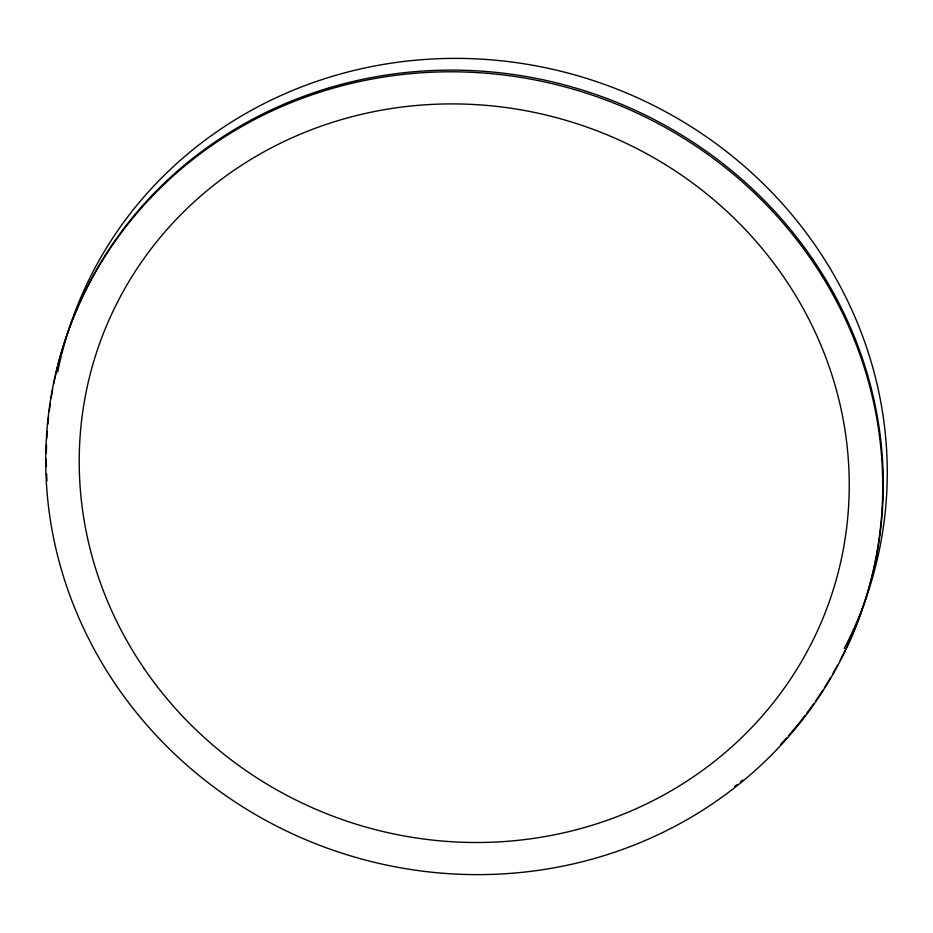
<?xml version="1.0" encoding="UTF-8"?>
<svg xmlns="http://www.w3.org/2000/svg" width="933" height="933" viewBox="0 0 933 933"><rect width="100%" height="100%" fill="white"/><g stroke="black" fill="none" stroke-linecap="round" stroke-linejoin="round"><path stroke-width="1.4" d="M837.577 665.264A420.655 399.149 18.7 0 1 832.644 674.104M830.452 677.871A420.655 399.149 18.7 0 1 824.364 687.808M822.789 690.268A420.655 399.149 18.7 0 1 815.465 701.219M813.786 703.622A420.655 399.149 18.7 0 1 806.882 713.104M805.121 715.436A420.655 399.149 18.7 0 1 788.443 735.787M786.507 737.968A420.655 399.149 18.7 0 1 780.641 744.406M742.668 780.035A420.655 399.149 18.7 0 1 740.405 781.877M736.988 784.606A420.655 399.149 18.7 0 1 734.679 786.414M46.942 480.985A420.655 399.149 18.7 0 1 46.592 473.731M46.382 466.453A420.655 399.149 18.7 0 1 46.3 459.164M46.335 453.31A420.655 399.149 18.7 0 1 46.568 444.528M46.825 438.685A420.655 399.149 18.7 0 1 47.28 431.373M47.875 424.072A420.655 399.149 18.7 0 1 48.598 416.806M49.286 411.01A420.655 399.149 18.7 0 1 50.265 403.791M51.14 398.053A420.655 399.149 18.7 0 1 52.621 389.493M53.706 383.825A420.655 399.149 18.7 0 1 597.587 95.108A420.655 399.149 18.7 0 1 840.283 660.179M57.683 372.092A420.655 399.149 18.7 0 1 601.563 83.375A420.655 399.149 18.7 0 1 844.248 648.447M144.265 668.728A387.008 367.217 18.7 0 0 809.669 646.767A387.008 367.217 18.7 0 0 438.755 104.123A387.008 367.217 18.7 0 0 144.265 668.728M116.438 685.732A420.655 399.149 18.7 0 0 839.712 661.859A420.655 399.149 18.7 0 0 436.539 72.028A420.655 399.149 18.7 0 0 116.438 685.732"/></g></svg>
